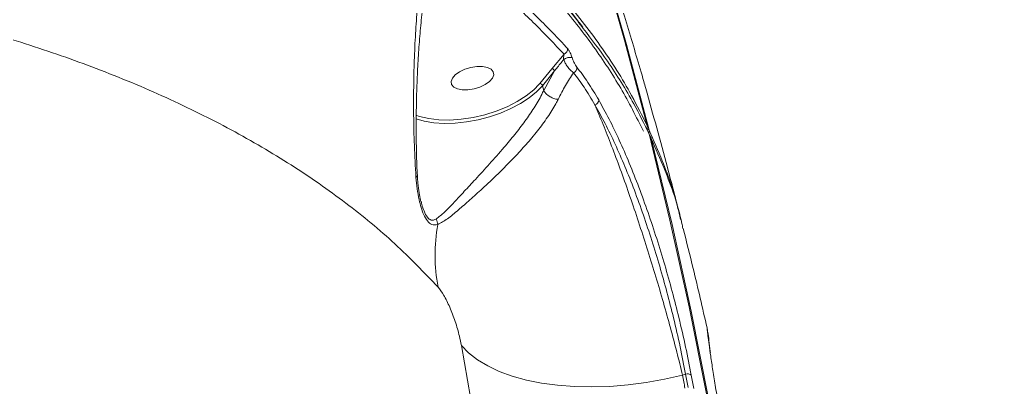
# Model space of a CAD drawing. Header units: millimetres. Extents: x -4335 to 4318, y -3792 to 3101.
# Drawn here: x 2545.1 to 2750.4, y 735 to 810.6 of the extents above; entities that cross this region are included whole.
import ezdxf

# ---------------------------------------------------------------- set-up
doc = ezdxf.new("R2010")
doc.units = ezdxf.units.MM
doc.layers.add('DIKOM_ЗОНА', color=80, linetype='Continuous')
doc.layers.add('DIKOM_ОБЪЕКТ', color=7, linetype='Continuous')

msp = doc.modelspace()

# ---------------------------------------------------------------- linework, layer by layer
at = {"layer": 'DIKOM_ЗОНА', "color": 3, "lineweight": 15}
msp.add_lwpolyline([(1629.814, 3100.338, -0.4205658), (4317.777, 469.92), (4317.777, -16.224, -0.4142136), (1317.777, -3016.224), (-2004.986, -3016.224, -0.4142136), (-3504.986, -1516.224), (-3504.986, 1600.338, -0.4142136), (-2004.986, 3100.338), (1629.814, 3100.338)], format="xyb", dxfattribs=at)
at = {"layer": 'DIKOM_ОБЪЕКТ', "color": 7, "linetype": 'Continuous', "lineweight": 15}
for p, q in [((2657.229, 803.549), (2654.741, 800.551)), ((2654.741, 800.551), (2652.259, 797.52)), ((2652.802, 797.067), (2655.284, 800.098)), ((2655.284, 800.098), (2653.05, 796.085)), ((2652.259, 797.52), (2652.115, 797.349)), ((2653.05, 796.085), (2652.802, 797.067)), ((2653.05, 796.085), (2653.051, 796.082)), ((2674.359, 788.812), (2674.375, 788.766)), ((2674.735, 787.267), (2674.785, 787.129)), ((2674.801, 787.083), (2674.785, 787.129)), ((2675.214, 786.214), (2675.167, 786.346)), ((2627.843, 772.9), (2627.757, 773.25)), ((2681.664, 737.41), (2682.294, 737.602))]:
    msp.add_line(p, q, dxfattribs=at)
at = {"layer": 'DIKOM_ОБЪЕКТ', "color": 7, "linetype": 'Continuous', "lineweight": 15, "flags": 128}
for points in [[(2614.621, 954.55), (2619.939, 943.153), (2627.343, 926.55), (2634.413, 909.798), (2641.146, 892.902), (2647.54, 875.869), (2653.593, 858.703), (2659.303, 841.409), (2664.668, 823.992), (2669.687, 806.458), (2674.359, 788.812)], [(2674.788, 787.897), (2670.117, 805.543), (2665.098, 823.077), (2659.732, 840.493), (2654.023, 857.787), (2647.97, 874.954), (2641.576, 891.987), (2634.843, 908.882), (2627.773, 925.634), (2620.368, 942.238), (2616.656, 950.238)], [(2642.632, 799.93), (2642.187, 800.456), (2641.43, 800.833), (2640.423, 801.032), (2639.247, 801.035), (2637.998, 800.843), (2636.777, 800.471), (2635.683, 799.949), (2634.804, 799.32), (2634.212, 798.635), (2633.955, 797.948), (2634.052, 797.316), (2634.498, 796.79), (2635.255, 796.413), (2636.262, 796.214), (2637.438, 796.211), (2638.686, 796.403), (2639.908, 796.775), (2641.002, 797.297), (2641.88, 797.926), (2642.473, 798.611), (2642.73, 799.298), (2642.632, 799.93)], [(2652.115, 797.349), (2650.987, 796.203), (2649.41, 794.944), (2647.565, 793.774), (2645.498, 792.721), (2643.258, 791.811), (2640.899, 791.065), (2638.478, 790.502), (2636.054, 790.135), (2633.685, 789.973), (2631.429, 790.02), (2629.34, 790.275), (2627.468, 790.732), (2626.659, 791.02)], [(2626.752, 790.228), (2628.425, 789.744), (2630.388, 789.416), (2632.526, 789.278), (2634.792, 789.335), (2637.139, 789.583), (2639.513, 790.019), (2641.864, 790.632), (2644.141, 791.409), (2646.295, 792.334), (2648.278, 793.386), (2650.049, 794.542), (2651.568, 795.778), (2652.802, 797.067)], [(2674.785, 787.129), (2679.073, 769.367), (2683.012, 751.503), (2686.598, 733.545), (2689.832, 715.497), (2692.712, 697.364), (2695.237, 679.152), (2697.407, 660.867), (2699.22, 642.514), (2700.677, 624.099), (2701.777, 605.627), (2702.519, 587.103), (2702.904, 568.535), (2702.931, 549.926), (2702.6, 531.283), (2701.911, 512.611)], [(2703.029, 530.367), (2703.36, 549.01), (2703.334, 567.619), (2702.949, 586.188), (2702.207, 604.711), (2701.107, 623.183), (2699.65, 641.599), (2697.837, 659.952), (2695.667, 678.237), (2693.142, 696.449), (2690.262, 714.581), (2687.028, 732.63), (2683.442, 750.588), (2679.503, 768.451), (2675.214, 786.214)], [(2686.882, 745.703), (2686.902, 745.797), (2686.915, 745.968)], [(2686.915, 745.968), (2686.915, 745.982), (2686.891, 746.166)], [(2636.085, 743.554), (2639.218, 725.658), (2641.991, 707.677), (2644.403, 689.618), (2646.453, 671.485), (2648.142, 653.285), (2649.468, 635.024), (2650.43, 616.706), (2651.03, 598.339), (2651.266, 579.928), (2651.138, 561.479), (2650.647, 542.998), (2649.792, 524.49)], [(2681.664, 737.41), (2677.948, 736.568), (2674.188, 735.9), (2670.417, 735.412), (2666.671, 735.109), (2662.984, 734.994), (2659.388, 735.067), (2655.918, 735.328), (2652.604, 735.775), (2649.477, 736.403), (2646.566, 737.207), (2643.896, 738.179), (2641.493, 739.311), (2639.377, 740.592), (2637.57, 742.01), (2636.085, 743.554)], [(2682.157, 734.731), (2682.096, 735.066), (2682.035, 735.401), (2681.973, 735.736), (2681.912, 736.071), (2681.85, 736.406), (2681.788, 736.74), (2681.726, 737.075), (2681.664, 737.41)], [(2682.294, 737.602), (2682.358, 737.26), (2682.421, 736.917), (2682.484, 736.575), (2682.547, 736.233), (2682.61, 735.89), (2682.673, 735.548), (2682.736, 735.205), (2682.798, 734.863)], [(2683.967, 734.665), (2683.905, 735.008), (2683.842, 735.35), (2683.779, 735.693), (2683.716, 736.036), (2683.653, 736.378), (2683.59, 736.721), (2683.526, 737.064), (2683.463, 737.406)]]:
    msp.add_lwpolyline(points, dxfattribs=at)
at = {"layer": 'DIKOM_ОБЪЕКТ', "color": 7, "linetype": 'Continuous', "lineweight": 15}
for centre, radius, start, end in [((2658.44, 800.866), 2.029, 76.61768, 128.85834), ((2656.857, 804.565), 1.082, 290.09141, 9.34297), ((2658.816, 800.748), 1.082, 290.88378, 6.74118), ((2654.672, 799.917), 0.638, 16.50211, 83.7507), ((2652.189, 796.885), 0.639, 16.50909, 83.7363), ((2663.289, 794.178), 1.102, 286.59217, 356.69172), ((2673.527, 788.618), 0.854, 328.59734, 13.14547), ((2673.406, 788.52), 1, 333.86271, 14.25533), ((2674.321, 787.567), 0.572, 35.22433, 88.99004), ((2673.941, 787.704), 0.869, 323.52463, 12.81458), ((2673.832, 786.838), 1, 14.14657, 25.40845), ((2674.26, 785.925), 1, 24.87365, 50.76498), ((2674.851, 786.007), 0.418, 29.62232, 74.00982), ((2665.48, 762.128), 34.838, 169.53374, 190.85625), ((2628.486, 768.267), 2.742, 3.95403, 28.85862), ((2686.508, 742.121), 0.889, 349.7801, 11.97657), ((2682.72, 736.556), 1.129, 48.85722, 112.12905)]:
    msp.add_arc(centre, radius, start, end, dxfattribs=at)
for points, knots in [([(2674.359, 788.812), (2673.325, 790.887), (2670.518, 796.518), (2664.894, 805.385), (2657.179, 815.275), (2648.233, 824.708), (2638.123, 833.647), (2626.887, 842.049), (2614.552, 849.882), (2601.117, 857.121), (2586.624, 863.767), (2571.13, 869.804), (2554.707, 875.205), (2537.43, 879.944), (2519.347, 884), (2500.47, 887.352), (2480.848, 890.009), (2460.547, 891.968), (2439.664, 893.222), (2418.294, 893.764), (2396.768, 893.587), (2375.134, 892.71), (2353.445, 891.178), (2331.495, 888.989), (2309.378, 886.155), (2287.191, 882.686), (2264.714, 878.535), (2241.98, 873.667), (2219.03, 868.073), (2196.219, 861.838), (2173.651, 854.993), (2151.433, 847.567), (2129.637, 839.578), (2108.308, 831.03), (2087.473, 821.947), (2067.193, 812.362), (2047.555, 802.322), (2028.672, 791.866), (2011.711, 781.747), (2001.379, 774.999), (1996.767, 771.988)], [0, 0, 0, 0, 0.0156522, 0.0424896, 0.0694115, 0.0963766, 0.1233417, 0.1502635, 0.1771008, 0.2039381, 0.2308601, 0.2578252, 0.2847902, 0.3117121, 0.3385494, 0.3653867, 0.3923086, 0.4192738, 0.4462389, 0.4731606, 0.499998, 0.5258463, 0.5517701, 0.5777322, 0.6036944, 0.6296184, 0.6554666, 0.682304, 0.7092259, 0.736191, 0.7631561, 0.7900781, 0.8169155, 0.8437529, 0.8706749, 0.89764, 0.924605, 0.9515271, 0.9783646, 1, 1, 1, 1]), ([(1997.193, 770.307), (2000.519, 772.49), (2009.48, 778.37), (2024.766, 787.67), (2043.188, 798.08), (2062.517, 808.174), (2082.706, 817.909), (2103.71, 827.239), (2125.066, 835.959), (2146.69, 844.054), (2168.499, 851.523), (2190.846, 858.486), (2213.678, 864.898), (2236.923, 870.721), (2260.071, 875.828), (2283.043, 880.218), (2305.77, 883.906), (2328.62, 886.952), (2351.519, 889.318), (2374.385, 890.978), (2396.715, 891.895), (2418.446, 892.085), (2439.528, 891.577), (2460.305, 890.363), (2480.689, 888.416), (2500.598, 885.725), (2519.594, 882.35), (2537.633, 878.319), (2554.694, 873.672), (2571.054, 868.334), (2586.625, 862.294), (2601.333, 855.556), (2614.278, 848.577), (2625.605, 841.481), (2635.465, 834.375), (2644.538, 826.856), (2652.688, 818.901), (2658.236, 812.867), (2660.778, 809.399), (2661.198, 808.826)], [0, 0, 0, 0, 0.0165905, 0.0446959, 0.0728229, 0.1009285, 0.1298503, 0.1587957, 0.1877175, 0.215823, 0.2439502, 0.2720555, 0.3009774, 0.3299228, 0.3588446, 0.38695, 0.4150771, 0.4431825, 0.4721043, 0.5010498, 0.5299716, 0.558077, 0.5862041, 0.6143096, 0.6432314, 0.6721767, 0.7010984, 0.729204, 0.7573311, 0.7854364, 0.8143583, 0.8433036, 0.8722252, 0.896687, 0.9211771, 0.9456673, 0.9703896, 0.9951119, 1, 1, 1, 1]), ([(1997.321, 770.879), (1998.473, 771.651), (2002.404, 774.287), (2009.333, 778.701), (2018.079, 784.111), (2027.004, 789.409), (2036.072, 794.592), (2045.29, 799.659), (2054.658, 804.612), (2064.18, 809.455), (2073.859, 814.188), (2083.697, 818.812), (2093.696, 823.329), (2103.861, 827.741), (2114.195, 832.048), (2124.689, 836.246), (2135.307, 840.321), (2146.007, 844.257), (2156.759, 848.041), (2167.559, 851.673), (2178.41, 855.155), (2189.316, 858.488), (2200.282, 861.675), (2211.31, 864.715), (2222.402, 867.609), (2233.562, 870.359), (2244.795, 872.965), (2256.097, 875.425), (2267.439, 877.735), (2278.775, 879.883), (2290.063, 881.86), (2301.293, 883.667), (2312.468, 885.303), (2323.593, 886.771), (2334.673, 888.07), (2345.711, 889.202), (2356.709, 890.167), (2367.67, 890.964), (2378.599, 891.594), (2389.496, 892.057), (2400.342, 892.352), (2411.093, 892.476), (2421.707, 892.43), (2432.164, 892.212), (2442.468, 891.823), (2452.623, 891.265), (2462.633, 890.537), (2472.501, 889.639), (2482.23, 888.571), (2491.822, 887.332), (2501.279, 885.923), (2510.606, 884.341), (2519.789, 882.588), (2528.8, 880.672), (2537.598, 878.598), (2546.163, 876.37), (2554.493, 873.992), (2562.591, 871.461), (2570.461, 868.778), (2578.105, 865.942), (2585.526, 862.952), (2592.725, 859.807), (2599.704, 856.506), (2606.466, 853.048), (2613.005, 849.434), (2619.306, 845.675), (2625.341, 841.784), (2631.088, 837.773), (2636.543, 833.647), (2641.709, 829.406), (2646.588, 825.047), (2651.187, 820.571), (2655.487, 815.97), (2658.803, 812.153), (2660.58, 809.83), (2661.123, 809.12)], [0, 0, 0, 0, 0.005825, 0.0198833, 0.0339453, 0.0479361, 0.0618623, 0.0757397, 0.0895844, 0.103412, 0.1172384, 0.1310762, 0.144939, 0.1588428, 0.1728032, 0.1868359, 0.2008998, 0.2149109, 0.2288524, 0.2427406, 0.2565913, 0.2704202, 0.2842434, 0.298075, 0.3119269, 0.3258152, 0.3397553, 0.3537633, 0.3678282, 0.3818682, 0.3958293, 0.4097322, 0.423593, 0.4374274, 0.4512515, 0.4650809, 0.4789261, 0.4928029, 0.506727, 0.5207144, 0.5347729, 0.5488295, 0.5628143, 0.5767361, 0.5906112, 0.6044557, 0.6182847, 0.6321146, 0.6459575, 0.659827, 0.6737393, 0.6877103, 0.7017551, 0.7158184, 0.7298311, 0.7437763, 0.7576698, 0.7715275, 0.7853651, 0.7991982, 0.8130408, 0.8269048, 0.8408062, 0.8547601, 0.8687824, 0.882851, 0.8968893, 0.9108509, 0.9247536, 0.9386128, 0.9524438, 0.9662617, 0.9800822, 0.9939161, 1, 1, 1, 1]), ([(1997.64, 770.896), (2002.241, 773.9), (2012.549, 780.632), (2029.47, 790.727), (2048.307, 801.158), (2067.898, 811.174), (2088.13, 820.736), (2108.916, 829.797), (2130.194, 838.325), (2151.938, 846.294), (2174.103, 853.703), (2196.617, 860.532), (2219.375, 866.752), (2242.269, 872.332), (2264.949, 877.189), (2287.373, 881.33), (2309.507, 884.791), (2331.571, 887.618), (2353.469, 889.802), (2375.106, 891.33), (2396.689, 892.205), (2418.164, 892.381), (2439.483, 891.841), (2460.316, 890.589), (2480.569, 888.635), (2500.144, 885.984), (2518.976, 882.64), (2537.016, 878.594), (2554.252, 873.867), (2570.635, 868.478), (2586.093, 862.455), (2600.552, 855.826), (2613.107, 849.058), (2623.944, 842.29), (2633.282, 835.645), (2641.88, 828.651), (2649.809, 821.236), (2657.02, 813.399), (2663.453, 805.138), (2669.092, 796.588), (2672.11, 790.648), (2673.619, 787.679)], [0, 0, 0, 0, 0.0216353, 0.0484723, 0.0753939, 0.1023585, 0.1293233, 0.1562449, 0.1830819, 0.209919, 0.2368406, 0.2638052, 0.29077, 0.3176916, 0.3445286, 0.3703765, 0.3963, 0.4222618, 0.4482237, 0.4741471, 0.499995, 0.5268319, 0.5537536, 0.5807181, 0.6076828, 0.6346044, 0.6614413, 0.6882783, 0.7151999, 0.7421644, 0.7691292, 0.7960508, 0.8228878, 0.8446334, 0.8664016, 0.8881698, 0.9099154, 0.9324241, 0.9549577, 0.9774913, 1, 1, 1, 1]), ([(2661.801, 836.307), (2662.396, 834.461), (2663.586, 830.768), (2665.4, 825.075), (2667.162, 819.489), (2668.846, 814.081), (2670.516, 808.631), (2672.134, 803.224), (2673.329, 799.16), (2673.939, 796.981), (2674.069, 796.518)], [0, 0, 0, 0, 0.152509, 0.3050158, 0.4365373, 0.5684778, 0.6999955, 0.8319174, 0.9642631, 1, 1, 1, 1]), ([(2657.924, 804.74), (2657.679, 805.009), (2656.455, 806.352), (2653.168, 809.806), (2647.764, 814.978), (2640.179, 821.485), (2634.343, 825.724), (2631.092, 828.086)], [0, 0, 0, 0, 0.0321672, 0.1608358, 0.4183977, 0.6759581, 1, 1, 1, 1]), ([(2628.682, 826.308), (2628.461, 825.017), (2628.009, 822.371), (2627.449, 817.922), (2626.974, 813.061), (2626.604, 807.837), (2626.353, 802.389), (2626.22, 796.78), (2626.217, 790.958), (2626.338, 784.802), (2626.583, 780.39), (2626.706, 778.186)], [0, 0, 0, 0, 0.1079561, 0.2212634, 0.3345718, 0.4497839, 0.5649859, 0.6720712, 0.7791293, 0.8896208, 1, 1, 1, 1]), ([(2630.289, 826.933), (2630.197, 826.531), (2629.872, 825.115), (2629.372, 822.399), (2628.788, 818.779), (2628.262, 814.837), (2627.796, 810.625), (2627.408, 806.216), (2627.108, 801.699), (2626.899, 797.163), (2626.781, 792.609), (2626.745, 788.305), (2626.789, 784.309), (2626.87, 781.151), (2626.966, 779.229), (2627.001, 778.538)], [0, 0, 0, 0, 0.0350629, 0.1234287, 0.2137742, 0.3060368, 0.4001461, 0.4948191, 0.585767, 0.6734152, 0.7576402, 0.8392696, 0.9050281, 0.9658704, 1, 1, 1, 1]), ([(2630.46, 826.838), (2632.969, 825.032), (2637.987, 821.42), (2644.897, 815.694), (2651.389, 809.765), (2655.282, 805.621), (2657.229, 803.549)], [0, 0, 0, 0, 0.2493133, 0.4986276, 0.7493126, 1, 1, 1, 1]), ([(2078.367, 738.46), (2083.521, 741.208), (2093.836, 746.708), (2109.903, 754.552), (2126.355, 762.077), (2143.422, 769.331), (2161.08, 776.285), (2179.305, 782.907), (2197.806, 789.087), (2217.155, 794.998), (2237.351, 800.563), (2258.367, 805.713), (2279.501, 810.265), (2300.654, 814.198), (2321.727, 817.493), (2342.629, 820.132), (2363.323, 822.1), (2383.777, 823.409), (2403.954, 824.064), (2423.758, 824.064), (2443.097, 823.406), (2461.889, 822.089), (2480.093, 820.103), (2497.692, 817.468), (2514.652, 814.195), (2530.892, 810.302), (2546.337, 805.805), (2561.2, 800.618), (2575.382, 794.708), (2588.802, 788.068), (2601.178, 780.82), (2612.418, 772.97), (2622.603, 764.596), (2628.379, 758.575), (2631.265, 755.566)], [0, 0, 0, 0, 0.0277665, 0.0555661, 0.0833658, 0.1111322, 0.1400372, 0.16898, 0.1979227, 0.2268276, 0.2586373, 0.290548, 0.32251, 0.3544716, 0.3863817, 0.4181912, 0.4498953, 0.4816998, 0.5135554, 0.545411, 0.5772151, 0.6089189, 0.6405472, 0.6722757, 0.7040551, 0.7358342, 0.7675625, 0.7991907, 0.8325938, 0.8660262, 0.8994295, 0.9329429, 0.9664864, 1, 1, 1, 1]), ([(2661.198, 808.826), (2662.907, 806.598), (2666.764, 801.569), (2671.202, 794.294), (2673.748, 789.202), (2674.785, 787.129)], [0, 0, 0, 0, 0.3204086, 0.7232669, 1, 1, 1, 1]), ([(2657.229, 803.549), (2657.212, 803.451), (2657.18, 803.267), (2657.155, 802.968), (2657.149, 802.725), (2657.154, 802.573), (2657.161, 802.495), (2657.165, 802.461), (2657.167, 802.446)], [0, 0, 0, 0, 0.348236, 0.6491481, 0.8444817, 0.9342161, 0.9696177, 1, 1, 1, 1]), ([(2658.909, 802.84), (2658.898, 802.878), (2658.846, 803.048), (2658.717, 803.396), (2658.491, 803.889), (2658.208, 804.389), (2658.021, 804.62), (2657.924, 804.74)], [0, 0, 0, 0, 0.0490945, 0.2179343, 0.4266944, 0.7022584, 1, 1, 1, 1]), ([(2659.89, 800.875), (2659.792, 801.01), (2659.598, 801.277), (2659.312, 801.81), (2659.069, 802.353), (2658.961, 802.682), (2658.909, 802.84)], [0, 0, 0, 0, 0.2975057, 0.5890499, 0.8028638, 1, 1, 1, 1]), ([(2655.284, 800.098), (2655.43, 800.283), (2656.051, 801.074), (2656.683, 801.851), (2657.167, 802.446)], [0, 0, 0, 0, 0.2343271, 1, 1, 1, 1]), ([(2657.167, 802.446), (2657.264, 802.203), (2657.461, 801.712), (2657.953, 800.932), (2658.56, 800.204), (2658.988, 799.893), (2659.202, 799.738)], [0, 0, 0, 0, 0.2146958, 0.4348243, 0.7188244, 1, 1, 1, 1]), ([(2664.389, 794.115), (2663.64, 795.372), (2662.133, 797.905), (2660.641, 799.881), (2659.89, 800.875)], [0, 0, 0, 0, 0.4964864, 1, 1, 1, 1]), ([(2656.015, 794.241), (2656.517, 795.222), (2657.525, 797.193), (2658.641, 798.887), (2659.202, 799.738)], [0, 0, 0, 0, 0.4978792, 1, 1, 1, 1]), ([(2659.202, 799.738), (2659.926, 798.779), (2661.386, 796.847), (2662.861, 794.37), (2663.603, 793.122)], [0, 0, 0, 0, 0.4964889, 1, 1, 1, 1]), ([(2653.051, 796.082), (2653.051, 796.082), (2652.873, 795.815), (2652.412, 794.62), (2651.082, 792.535), (2649.215, 789.757), (2647.099, 787.018), (2644.62, 784.026), (2641.843, 780.881), (2639.066, 777.862), (2636.645, 775.252), (2634.504, 772.995), (2632.574, 770.897), (2631.449, 770.026), (2630.887, 769.591)], [0, 0, 0, 0, 0.0000119, 0.0265052, 0.1091007, 0.1917741, 0.2751696, 0.3586328, 0.473217, 0.5879371, 0.6862684, 0.7846265, 0.8924873, 1, 1, 1, 1]), ([(2656.015, 794.241), (2655.976, 794.244), (2655.82, 794.259), (2655.404, 794.334), (2654.747, 794.557), (2654.012, 794.981), (2653.395, 795.511), (2653.166, 795.892), (2653.051, 796.082)], [0, 0, 0, 0, 0.0342708, 0.1365225, 0.3523607, 0.5682494, 0.7841386, 1, 1, 1, 1]), ([(2674.066, 796.517), (2675.586, 791.098), (2678.1, 782.129), (2680.398, 773.1), (2681.307, 769.527)], [0, 0, 0, 0, 0.6042637, 1, 1, 1, 1]), ([(2631.221, 768.456), (2631.86, 768.802), (2633.139, 769.494), (2635.354, 771.383), (2637.786, 773.48), (2640.513, 775.956), (2643.621, 778.879), (2646.712, 781.979), (2649.457, 784.963), (2651.793, 787.74), (2653.882, 790.566), (2655.248, 792.747), (2655.863, 793.946), (2656.015, 794.241)], [0, 0, 0, 0, 0.1071411, 0.2145798, 0.3113466, 0.4080928, 0.5217532, 0.6352951, 0.7192622, 0.8031751, 0.887819, 0.9724035, 1, 1, 1, 1]), ([(2681.664, 737.41), (2681.279, 738.986), (2680.509, 742.138), (2679.177, 747.17), (2677.729, 752.365), (2676.172, 757.675), (2674.529, 763.029), (2672.814, 768.359), (2671.053, 773.598), (2669.267, 778.676), (2667.479, 783.519), (2665.712, 788.068), (2664.425, 791.203), (2663.736, 792.813), (2663.603, 793.122)], [0, 0, 0, 0, 0.0874425, 0.1748851, 0.2633133, 0.352018, 0.4404457, 0.5297497, 0.6193369, 0.7086404, 0.7985498, 0.8887491, 0.9786586, 1, 1, 1, 1]), ([(2663.603, 793.122), (2664.305, 791.864), (2665.71, 789.344), (2667.78, 785.051), (2669.797, 780.452), (2671.74, 775.553), (2673.595, 770.443), (2675.345, 765.185), (2676.972, 759.85), (2678.468, 754.507), (2679.888, 748.944), (2681.206, 743.229), (2681.931, 739.477), (2682.294, 737.602)], [0, 0, 0, 0, 0.0883733, 0.1770241, 0.2653935, 0.3537674, 0.4424258, 0.5308007, 0.6189461, 0.7073719, 0.7955196, 0.8977587, 1, 1, 1, 1]), ([(2683.463, 737.406), (2683.09, 739.32), (2682.345, 743.149), (2680.994, 748.983), (2679.541, 754.663), (2678.011, 760.118), (2676.349, 765.567), (2674.563, 770.936), (2672.671, 776.157), (2670.691, 781.162), (2668.636, 785.862), (2666.53, 790.25), (2665.102, 792.828), (2664.389, 794.115)], [0, 0, 0, 0, 0.1021844, 0.2043682, 0.2924909, 0.3808919, 0.4690132, 0.5574031, 0.6460768, 0.7344678, 0.8228822, 0.9115801, 1, 1, 1, 1]), ([(2681.237, 769.509), (2681.046, 770.373), (2680.137, 774.476), (2677.97, 780.61), (2675.709, 785.788), (2674.788, 787.897)], [0, 0, 0, 0, 0.1365768, 0.6484111, 1, 1, 1, 1]), ([(2675.214, 786.214), (2676.131, 784.104), (2678.621, 778.378), (2680.836, 772.184), (2681.664, 767.994), (2681.734, 767.64)], [0, 0, 0, 0, 0.3480658, 0.9448631, 1, 1, 1, 1]), ([(2626.706, 778.186), (2626.726, 778.198), (2626.864, 778.279), (2627.015, 778.401), (2626.974, 778.504), (2626.962, 778.536)], [0, 0, 0, 0, 0.1019336, 0.72482, 1, 1, 1, 1]), ([(2626.706, 778.186), (2626.871, 776.611), (2627.097, 774.446), (2627.757, 771.962), (2628.317, 770.407), (2629.06, 769.082), (2630.074, 768.228), (2630.801, 768.372), (2631.221, 768.456)], [0, 0, 0, 0, 0.3030731, 0.416431, 0.5295196, 0.6687583, 0.8085478, 1, 1, 1, 1]), ([(2627.015, 778.53), (2627.037, 778.006), (2627.089, 776.804), (2627.321, 775.1), (2627.575, 773.722), (2627.769, 773.079), (2627.824, 772.896)], [0, 0, 0, 0, 0.261809, 0.5999212, 0.8862185, 1, 1, 1, 1]), ([(2630.887, 769.591), (2630.538, 769.433), (2629.943, 769.164), (2629.045, 769.869), (2628.395, 771.135), (2628.008, 772.213), (2627.864, 772.811), (2627.843, 772.9)], [0, 0, 0, 0, 0.3202438, 0.546154, 0.7734836, 0.966349, 1, 1, 1, 1]), ([(2681.787, 767.653), (2682.481, 764.905), (2684.203, 758.094), (2685.773, 751.245), (2686.709, 747.159)], [0, 0, 0, 0, 0.4034975, 1, 1, 1, 1]), ([(2631.265, 755.566), (2631.659, 755.055), (2632.452, 754.027), (2633.71, 751.449), (2634.831, 748.495), (2635.637, 745.743), (2635.957, 744.179), (2636.085, 743.554)], [0, 0, 0, 0, 0.2099037, 0.4228949, 0.6382648, 0.8553566, 1, 1, 1, 1]), ([(2686.708, 747.235), (2686.705, 747.246), (2686.685, 747.314), (2686.738, 746.756), (2686.87, 745.617), (2687.106, 743.804), (2687.448, 741.403), (2687.897, 738.44), (2688.452, 734.967), (2689.121, 731.003), (2689.884, 726.647), (2690.473, 723.443), (2690.766, 721.844)], [0, 0, 0, 0, 0.0212916, 0.1297051, 0.2384643, 0.3468739, 0.4556377, 0.5647537, 0.6735216, 0.7822299, 0.8912871, 1, 1, 1, 1]), ([(2686.716, 747.165), (2686.717, 747.159), (2686.737, 747.084), (2686.759, 746.938), (2686.818, 746.598), (2686.882, 746.143), (2686.906, 745.968)], [0, 0, 0, 0, 0.0192193, 0.2617101, 0.7162049, 1, 1, 1, 1]), ([(2687.378, 742.305), (2687.281, 743.11), (2687.085, 744.731), (2686.956, 745.685), (2686.891, 746.166)], [0, 0, 0, 0, 0.4964896, 1, 1, 1, 1])]:
    msp.add_open_spline(points, degree=3, knots=knots, dxfattribs=at)

doc.saveas('drawing.dxf')
